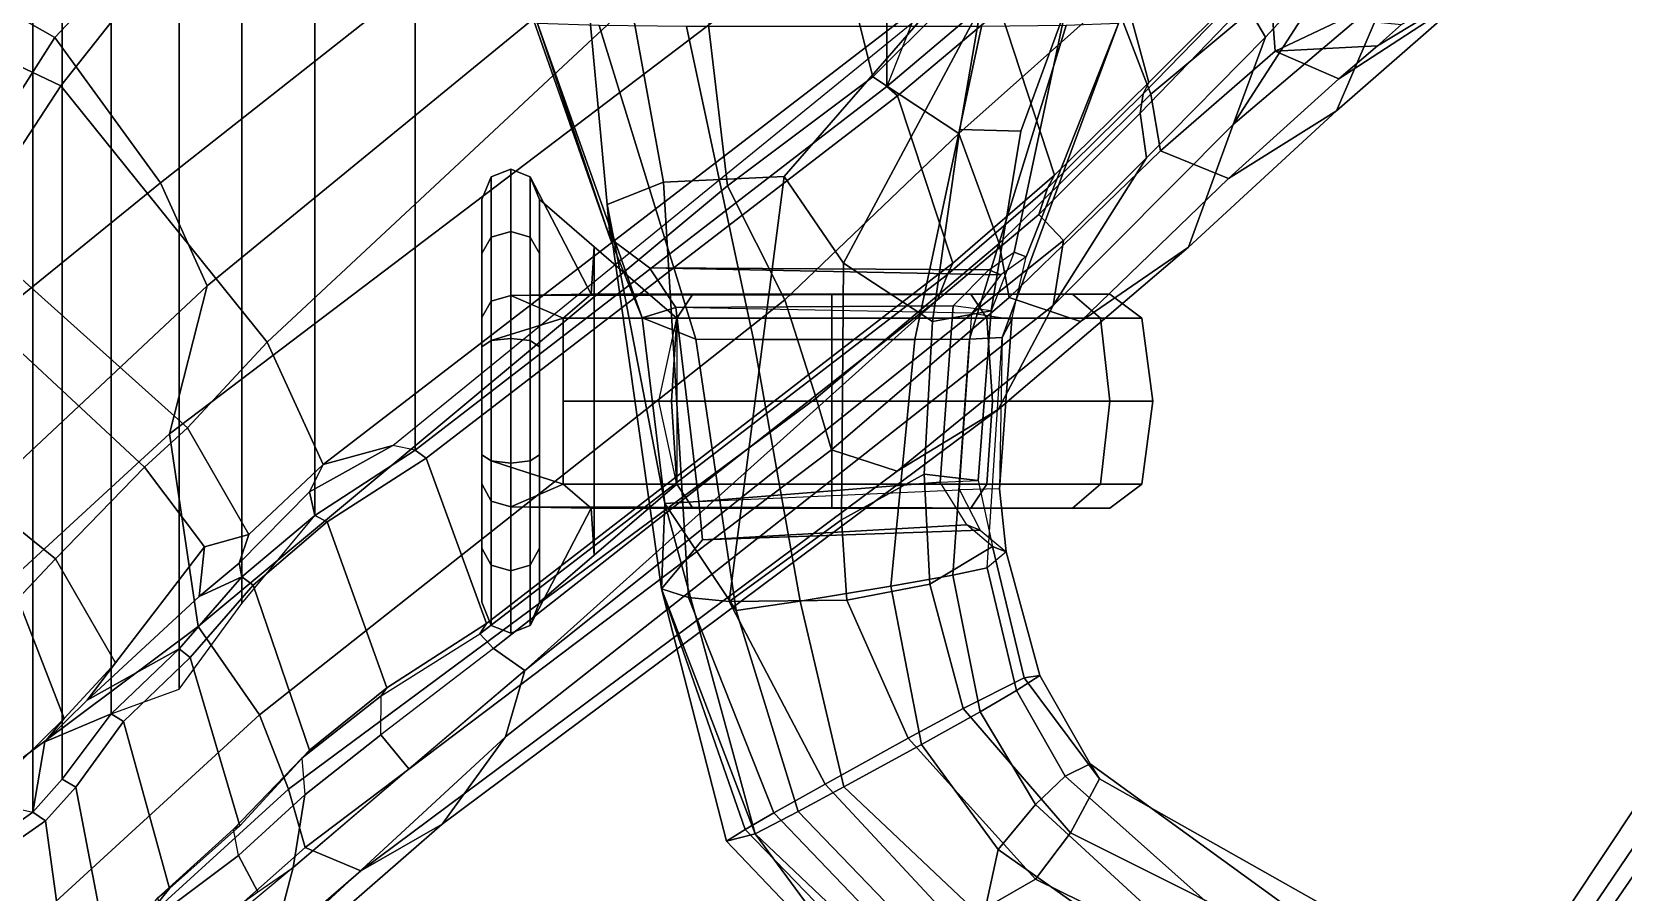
# Model space of a CAD drawing. Header units: inches. Extents: x -15.6 to 12, y -13.7 to 13.7.
# Drawn here: x -9.933 to -6.215, y -10.491 to -8.481 of the extents above; entities that cross this region are included whole.
import ezdxf

# ---------------------------------------------------------------- set-up
doc = ezdxf.new("R2010")
doc.units = ezdxf.units.IN
doc.header["$MEASUREMENT"] = 0
for name, color, linetype in [('SEAT-ARMPAD', 5, 'Continuous'), ('SEAT-CHASSIS', 5, 'Continuous'), ('SEAT-FABRICBACK', 5, 'Continuous'), ('SEAT-FRAME', 5, 'Continuous')]:
    doc.layers.add(name, color=color, linetype=linetype)

# ---------------------------------------------------------------- blocks, each defined once
blk = doc.blocks.new('A$C660C2586')
at = {"layer": 'SEAT-FRAME'}
for points in [[(-20.8596, -11.8198, 18.9596), (-20.8596, -11.8198, 18.6783), (-20.8815, -11.8723, 18.6928), (-20.8815, -11.8723, 18.945)], [(-20.8596, -12.1104, 19.9231), (-20.8596, -11.8198, 18.9596), (-20.8815, -11.8723, 18.945), (-20.8815, -12.1484, 19.8834)], [(-20.8596, -11.8198, 18.6783), (-20.8596, -11.9604, 18.4347), (-20.8815, -11.9984, 18.4745), (-20.8815, -11.8723, 18.6928)], [(-20.814, -11.8013, 18.9645), (-20.814, -11.8013, 18.6733), (-20.8596, -11.8198, 18.6783), (-20.8596, -11.8198, 18.9596)], [(-20.814, -11.8013, 18.6733), (-20.814, -11.9469, 18.4212), (-20.8596, -11.9604, 18.4347), (-20.8596, -11.8198, 18.6783)], [(-20.814, -12.0969, 19.9367), (-20.814, -11.8013, 18.9645), (-20.8596, -11.8198, 18.9596), (-20.8596, -12.1104, 19.9231)], [(-20.814, -11.8013, 18.9645), (-20.7684, -11.8198, 18.9596), (-20.7684, -11.8198, 18.6783), (-20.814, -11.8013, 18.6733)], [(-20.814, -11.8013, 18.6733), (-20.7684, -11.8198, 18.6783), (-20.7684, -11.9604, 18.4347), (-20.814, -11.9469, 18.4212)], [(-20.814, -12.0969, 19.9367), (-20.6263, -12.0938, 19.7573), (-20.7684, -11.8198, 18.9596), (-20.814, -11.8013, 18.9645)], [(-20.7684, -11.8198, 18.9596), (-20.7465, -11.8723, 18.945), (-20.7465, -11.8723, 18.6928), (-20.7684, -11.8198, 18.6783)], [(-20.7684, -11.8198, 18.6783), (-20.7465, -11.8723, 18.6928), (-20.7465, -11.9984, 18.4745), (-20.7684, -11.9604, 18.4347)], [(-20.6194, -11.983, 19.3511), (-20.7465, -11.8723, 18.945), (-20.7684, -11.8198, 18.9596), (-20.6263, -12.0938, 19.7573)], [(-20.8815, -12.1484, 19.8834), (-20.8815, -11.8723, 18.945), (-20.8815, -12.8134, 18.945), (-20.8815, -12.5373, 19.8834)], [(-20.8815, -11.8723, 18.6928), (-20.8815, -11.9984, 18.4745), (-20.8815, -12.6873, 18.4745), (-20.8815, -12.8134, 18.6928)], [(-20.8815, -11.8723, 18.6928), (-20.8815, -12.8134, 18.6928), (-20.8815, -12.8134, 18.945), (-20.8815, -11.8723, 18.945)], [(-20.7465, -12.8134, 18.945), (-20.7465, -11.8723, 18.945), (-20.6194, -11.983, 19.3511), (-20.6194, -12.7036, 19.3511)], [(-20.7465, -12.6873, 18.4745), (-20.7465, -11.9984, 18.4745), (-20.7465, -11.8723, 18.6928), (-20.7465, -12.8134, 18.6928)], [(-20.7465, -12.8134, 18.945), (-20.7465, -12.8134, 18.6928), (-20.7465, -11.8723, 18.6928), (-20.7465, -11.8723, 18.945)], [(-20.8596, -11.9604, 18.4347), (-20.8596, -12.2023, 18.2941), (-20.8815, -12.2168, 18.3484), (-20.8815, -11.9984, 18.4745)], [(-20.814, -11.9469, 18.4212), (-20.814, -12.1973, 18.2756), (-20.8596, -12.2023, 18.2941), (-20.8596, -11.9604, 18.4347)], [(-20.814, -11.9469, 18.4212), (-20.7684, -11.9604, 18.4347), (-20.7684, -12.2023, 18.2941), (-20.814, -12.1973, 18.2756)], [(-20.7684, -11.9604, 18.4347), (-20.7465, -11.9984, 18.4745), (-20.7465, -12.2168, 18.3484), (-20.7684, -12.2023, 18.2941)], [(-20.8815, -12.2168, 18.3484), (-20.8815, -12.469, 18.3484), (-20.8815, -12.6873, 18.4745), (-20.8815, -11.9984, 18.4745)], [(-20.7465, -12.6873, 18.4745), (-20.7465, -12.469, 18.3484), (-20.7465, -12.2168, 18.3484), (-20.7465, -11.9984, 18.4745)], [(-20.6194, -11.983, 19.3511), (-20.6263, -12.0938, 19.7573), (-20.3886, -12.0938, 19.5195), (-20.426, -12.1496, 19.4547)], [(-20.6194, -12.7036, 19.3511), (-20.6194, -11.983, 19.3511), (-20.426, -12.1496, 19.4547), (-20.426, -12.5379, 19.4547)], [(-20.8596, -12.2023, 20.0637), (-20.8596, -12.1104, 19.9231), (-20.8815, -12.1484, 19.8834), (-20.8815, -12.2168, 20.0095)], [(-20.6912, -12.1496, 20.4443), (-20.814, -12.0969, 19.9367), (-20.8596, -12.1104, 19.9231), (-20.8596, -12.2023, 20.0637)], [(-19.7391, -12.0938, 20.6445), (-19.5013, -12.0938, 20.4068), (-20.814, -12.0969, 19.9367), (-20.6263, -12.0938, 20.4068)], [(-20.814, -12.0969, 19.9367), (-19.5013, -12.0938, 20.4068), (-19.4143, -12.0938, 20.082), (-20.6263, -12.0938, 19.7573)], [(-20.6912, -12.1496, 20.4443), (-20.6263, -12.0938, 20.4068), (-20.814, -12.0969, 19.9367)], [(-20.6912, -12.1496, 20.4443), (-20.426, -12.1496, 20.7094), (-20.3886, -12.0938, 20.6445), (-20.6263, -12.0938, 20.4068)], [(-20.3886, -12.0938, 20.6445), (-20.0638, -12.0938, 20.7316), (-19.7391, -12.0938, 20.6445), (-20.6263, -12.0938, 20.4068)], [(-19.4143, -12.0938, 20.082), (-19.5013, -12.0938, 19.7573), (-20.3886, -12.0938, 19.5195), (-20.6263, -12.0938, 19.7573)], [(-20.0638, -12.1496, 19.3576), (-20.426, -12.1496, 19.4547), (-20.3886, -12.0938, 19.5195), (-20.0638, -12.0938, 19.4325)], [(-20.426, -12.1496, 20.7094), (-20.0638, -12.1496, 20.8065), (-20.0638, -12.0938, 20.7316), (-20.3886, -12.0938, 20.6445)], [(-20.3886, -12.0938, 19.5195), (-19.5013, -12.0938, 19.7573), (-19.7391, -12.0938, 19.5195), (-20.0638, -12.0938, 19.4325)], [(-19.7016, -12.1496, 19.4547), (-20.0638, -12.1496, 19.3576), (-20.0638, -12.0938, 19.4325), (-19.7391, -12.0938, 19.5195)], [(-20.0638, -12.1496, 20.8065), (-19.7016, -12.1496, 20.7094), (-19.7391, -12.0938, 20.6445), (-20.0638, -12.0938, 20.7316)], [(-19.7016, -12.1496, 20.7094), (-19.4364, -12.1496, 20.4443), (-19.5013, -12.0938, 20.4068), (-19.7391, -12.0938, 20.6445)], [(-19.4364, -12.1496, 19.7198), (-19.7016, -12.1496, 19.4547), (-19.7391, -12.0938, 19.5195), (-19.5013, -12.0938, 19.7573)], [(-19.4364, -12.1496, 20.4443), (-19.3394, -12.1496, 20.082), (-19.4143, -12.0938, 20.082), (-19.5013, -12.0938, 20.4068)], [(-19.3394, -12.1496, 20.082), (-19.4364, -12.1496, 19.7198), (-19.5013, -12.0938, 19.7573), (-19.4143, -12.0938, 20.082)], [(-20.8815, -12.1484, 19.8834), (-20.8815, -12.5373, 19.8834), (-20.8815, -12.469, 20.0095), (-20.8815, -12.2168, 20.0095)], [(-20.8596, -12.2023, 20.0637), (-20.8596, -12.4835, 20.0637), (-20.6912, -12.5379, 20.4443), (-20.6912, -12.1496, 20.4443)], [(-20.6912, -12.3438, 20.4443), (-20.4388, -12.3438, 20.7316), (-20.426, -12.1496, 20.7094), (-20.6912, -12.1496, 20.4443)], [(-20.0638, -12.3438, 19.332), (-20.4681, -12.3438, 19.4325), (-20.426, -12.1496, 19.4547), (-20.0638, -12.1496, 19.3576)], [(-20.4388, -12.3438, 20.7316), (-20.0638, -12.3438, 20.832), (-20.0638, -12.1496, 20.8065), (-20.426, -12.1496, 20.7094)], [(-19.6888, -12.3438, 19.4325), (-20.0638, -12.3438, 19.332), (-20.0638, -12.1496, 19.3576), (-19.7016, -12.1496, 19.4547)], [(-20.0638, -12.3438, 20.832), (-19.6888, -12.3438, 20.7316), (-19.7016, -12.1496, 20.7094), (-20.0638, -12.1496, 20.8065)], [(-19.4143, -12.3438, 19.707), (-19.6888, -12.3438, 19.4325), (-19.7016, -12.1496, 19.4547), (-19.4364, -12.1496, 19.7198)], [(-19.6888, -12.3438, 20.7316), (-19.4143, -12.3438, 20.457), (-19.4364, -12.1496, 20.4443), (-19.7016, -12.1496, 20.7094)], [(-19.4143, -12.3438, 20.457), (-19.3138, -12.3438, 20.082), (-19.3394, -12.1496, 20.082), (-19.4364, -12.1496, 20.4443)], [(-19.3138, -12.3438, 20.082), (-19.4143, -12.3438, 19.707), (-19.4364, -12.1496, 19.7198), (-19.3394, -12.1496, 20.082)], [(-20.8815, -12.469, 18.3484), (-20.8815, -12.2168, 18.3484), (-20.8596, -12.2023, 18.2941), (-20.8596, -12.4835, 18.2941)], [(-20.8815, -12.2168, 20.0095), (-20.8815, -12.469, 20.0095), (-20.8596, -12.4835, 20.0637), (-20.8596, -12.2023, 20.0637)], [(-20.8596, -12.4835, 18.2941), (-20.8596, -12.2023, 18.2941), (-20.814, -12.1973, 18.2756), (-20.814, -12.4885, 18.2756)], [(-20.814, -12.1973, 18.2756), (-20.7684, -12.2023, 18.2941), (-20.7684, -12.4835, 18.2941), (-20.814, -12.4885, 18.2756)], [(-20.7684, -12.2023, 18.2941), (-20.7465, -12.2168, 18.3484), (-20.7465, -12.469, 18.3484), (-20.7684, -12.4835, 18.2941)], [(-20.6912, -12.5379, 20.4443), (-20.426, -12.5379, 20.7094), (-20.4388, -12.3438, 20.7316), (-20.6912, -12.3438, 20.4443)], [(-20.0638, -12.5379, 19.3576), (-20.426, -12.5379, 19.4547), (-20.4681, -12.3438, 19.4325), (-20.0638, -12.3438, 19.332)], [(-20.426, -12.5379, 20.7094), (-20.0638, -12.5379, 20.8065), (-20.0638, -12.3438, 20.832), (-20.4388, -12.3438, 20.7316)], [(-19.7016, -12.5379, 19.4547), (-20.0638, -12.5379, 19.3576), (-20.0638, -12.3438, 19.332), (-19.6888, -12.3438, 19.4325)], [(-20.0638, -12.5379, 20.8065), (-19.7016, -12.5379, 20.7094), (-19.6888, -12.3438, 20.7316), (-20.0638, -12.3438, 20.832)], [(-19.4364, -12.5379, 19.7198), (-19.7016, -12.5379, 19.4547), (-19.6888, -12.3438, 19.4325), (-19.4143, -12.3438, 19.707)], [(-19.7016, -12.5379, 20.7094), (-19.4364, -12.5379, 20.4443), (-19.4143, -12.3438, 20.457), (-19.6888, -12.3438, 20.7316)], [(-19.4364, -12.5379, 20.4443), (-19.3394, -12.5379, 20.082), (-19.3138, -12.3438, 20.082), (-19.4143, -12.3438, 20.457)], [(-19.3394, -12.5379, 20.082), (-19.4364, -12.5379, 19.7198), (-19.4143, -12.3438, 19.707), (-19.3138, -12.3438, 20.082)], [(-20.8815, -12.6873, 18.4745), (-20.8815, -12.469, 18.3484), (-20.8596, -12.4835, 18.2941), (-20.8596, -12.7271, 18.4347)], [(-20.8815, -12.469, 20.0095), (-20.8815, -12.5373, 19.8834), (-20.8596, -12.5771, 19.9231), (-20.8596, -12.4835, 20.0637)], [(-20.8596, -12.7271, 18.4347), (-20.8596, -12.4835, 18.2941), (-20.814, -12.4885, 18.2756), (-20.814, -12.7406, 18.4212)], [(-20.8596, -12.4835, 20.0637), (-20.8596, -12.5771, 19.9231), (-20.814, -12.5906, 19.9367), (-20.6912, -12.5379, 20.4443)], [(-20.814, -12.4885, 18.2756), (-20.7684, -12.4835, 18.2941), (-20.7684, -12.7271, 18.4347), (-20.814, -12.7406, 18.4212)], [(-20.7684, -12.4835, 18.2941), (-20.7465, -12.469, 18.3484), (-20.7465, -12.6873, 18.4745), (-20.7684, -12.7271, 18.4347)], [(-20.8815, -12.5373, 19.8834), (-20.8815, -12.8134, 18.945), (-20.8596, -12.8677, 18.9596), (-20.8596, -12.5771, 19.9231)], [(-20.814, -12.5906, 19.9367), (-20.814, -12.5906, 19.9367), (-20.6263, -12.5938, 20.4068), (-20.6912, -12.5379, 20.4443)], [(-20.6263, -12.5938, 20.4068), (-20.3886, -12.5938, 20.6445), (-20.426, -12.5379, 20.7094), (-20.6912, -12.5379, 20.4443)], [(-20.426, -12.5379, 19.4547), (-20.3886, -12.5938, 19.5195), (-20.6263, -12.5938, 19.7573), (-20.6194, -12.7036, 19.3511)], [(-20.0638, -12.5938, 19.4325), (-20.3886, -12.5938, 19.5195), (-20.426, -12.5379, 19.4547), (-20.0638, -12.5379, 19.3576)], [(-20.3886, -12.5938, 20.6445), (-20.0638, -12.5938, 20.7316), (-20.0638, -12.5379, 20.8065), (-20.426, -12.5379, 20.7094)], [(-19.7391, -12.5938, 19.5195), (-20.0638, -12.5938, 19.4325), (-20.0638, -12.5379, 19.3576), (-19.7016, -12.5379, 19.4547)], [(-20.0638, -12.5938, 20.7316), (-19.7391, -12.5938, 20.6445), (-19.7016, -12.5379, 20.7094), (-20.0638, -12.5379, 20.8065)], [(-19.7391, -12.5938, 20.6445), (-19.5013, -12.5938, 20.4068), (-19.4364, -12.5379, 20.4443), (-19.7016, -12.5379, 20.7094)], [(-19.5013, -12.5938, 19.7573), (-19.7391, -12.5938, 19.5195), (-19.7016, -12.5379, 19.4547), (-19.4364, -12.5379, 19.7198)], [(-19.5013, -12.5938, 20.4068), (-19.4143, -12.5938, 20.082), (-19.3394, -12.5379, 20.082), (-19.4364, -12.5379, 20.4443)], [(-19.4143, -12.5938, 20.082), (-19.5013, -12.5938, 19.7573), (-19.4364, -12.5379, 19.7198), (-19.3394, -12.5379, 20.082)], [(-20.8596, -12.5771, 19.9231), (-20.8596, -12.8677, 18.9596), (-20.814, -12.8862, 18.9645), (-20.814, -12.5906, 19.9367)], [(-20.6263, -12.5938, 20.4068), (-20.814, -12.5906, 19.9367), (-19.5013, -12.5938, 20.4068), (-19.7391, -12.5938, 20.6445)], [(-20.6263, -12.5938, 19.7573), (-19.4143, -12.5938, 20.082), (-19.5013, -12.5938, 20.4068), (-20.814, -12.5906, 19.9367)], [(-20.814, -12.8862, 18.9645), (-20.7684, -12.8677, 18.9596), (-20.6263, -12.5938, 19.7573), (-20.814, -12.5906, 19.9367)], [(-20.6263, -12.5938, 19.7573), (-20.7684, -12.8677, 18.9596), (-20.7465, -12.8134, 18.945), (-20.6194, -12.7036, 19.3511)], [(-20.6263, -12.5938, 20.4068), (-19.7391, -12.5938, 20.6445), (-20.0638, -12.5938, 20.7316), (-20.3886, -12.5938, 20.6445)], [(-20.6263, -12.5938, 19.7573), (-20.3886, -12.5938, 19.5195), (-19.5013, -12.5938, 19.7573), (-19.4143, -12.5938, 20.082)], [(-20.0638, -12.5938, 19.4325), (-19.7391, -12.5938, 19.5195), (-19.5013, -12.5938, 19.7573), (-20.3886, -12.5938, 19.5195)], [(-20.8815, -12.8134, 18.6928), (-20.8815, -12.6873, 18.4745), (-20.8596, -12.7271, 18.4347), (-20.8596, -12.8677, 18.6783)], [(-20.7684, -12.7271, 18.4347), (-20.7465, -12.6873, 18.4745), (-20.7465, -12.8134, 18.6928), (-20.7684, -12.8677, 18.6783)], [(-20.8596, -12.8677, 18.6783), (-20.8596, -12.7271, 18.4347), (-20.814, -12.7406, 18.4212), (-20.814, -12.8862, 18.6733)], [(-20.814, -12.7406, 18.4212), (-20.7684, -12.7271, 18.4347), (-20.7684, -12.8677, 18.6783), (-20.814, -12.8862, 18.6733)], [(-20.8815, -12.8134, 18.945), (-20.8815, -12.8134, 18.6928), (-20.8596, -12.8677, 18.6783), (-20.8596, -12.8677, 18.9596)], [(-20.7684, -12.8677, 18.6783), (-20.7465, -12.8134, 18.6928), (-20.7465, -12.8134, 18.945), (-20.7684, -12.8677, 18.9596)], [(-20.8596, -12.8677, 18.9596), (-20.8596, -12.8677, 18.6783), (-20.814, -12.8862, 18.6733), (-20.814, -12.8862, 18.9645)], [(-20.814, -12.8862, 18.6733), (-20.7684, -12.8677, 18.6783), (-20.7684, -12.8677, 18.9596), (-20.814, -12.8862, 18.9645)]]:
    blk.add_3dface(points, dxfattribs=at)

msp = doc.modelspace()

# ---------------------------------------------------------------- linework, layer by layer
at = {"layer": 'SEAT-ARMPAD'}
for points in [[(-6.4739, -10.8619, 23.7191), (-6.564, -10.8603, 24.0903), (-6.1074, -10.1733, 24.1669), (-5.9751, -10.1394, 23.8053)], [(-6.4739, -10.8619, 23.7191), (-5.9751, -10.1394, 23.8053), (-5.8034, -10.2442, 23.5905), (-6.2925, -10.8854, 23.5697)], [(-6.564, -10.8603, 24.0903), (-6.4956, -10.8353, 24.4416), (-6.0778, -10.2191, 24.5126), (-6.1074, -10.1733, 24.1669)], [(-6.2954, -10.6955, 24.7248), (-5.9805, -10.3177, 24.7902), (-6.0778, -10.2191, 24.5126), (-6.4956, -10.8353, 24.4416)], [(-6.08, -10.9474, 23.5363), (-6.2925, -10.8854, 23.5697), (-5.8034, -10.2442, 23.5905), (-5.6576, -10.3369, 23.5571)], [(-6.2954, -10.6955, 24.7248), (-6.0413, -10.8448, 24.972), (-5.8084, -10.5633, 25.0187), (-5.9805, -10.3177, 24.7902)]]:
    msp.add_3dface(points, dxfattribs=at)
at = {"layer": 'SEAT-CHASSIS'}
for points in [[(-8.5819, -8.9636, 19.3286), (-8.771, -8.424, 18.9461), (-8.6318, -8.4219, 18.8166), (-8.5888, -8.8839, 18.9264)], [(-8.5819, -8.9636, 19.3286), (-8.5819, -8.9636, 20.8126), (-8.7513, -8.4608, 21.055), (-8.771, -8.424, 18.9461)], [(-8.4569, -8.832, 18.8044), (-8.5888, -8.8839, 18.9264), (-8.6318, -8.4219, 18.8166), (-8.532, -8.4211, 18.7814)], [(-8.175, -8.8189, 18.7607), (-8.4569, -8.832, 18.8044), (-8.532, -8.4211, 18.7814), (-7.8306, -8.4224, 18.7474)], [(-7.7157, -8.4221, 18.7747), (-8.0364, -9.0211, 18.7765), (-8.175, -8.8189, 18.7607), (-7.8306, -8.4224, 18.7474)], [(-7.7646, -8.7089, 18.8081), (-7.8289, -9.1572, 18.9027), (-8.0364, -9.0211, 18.7765), (-7.7157, -8.4221, 18.7747)], [(-7.5175, -8.4258, 18.9803), (-7.6223, -8.7128, 19.0239), (-7.7646, -8.7089, 18.8081), (-7.7157, -8.4221, 18.7747)], [(-7.6381, -8.9954, 19.4673), (-7.6913, -9.1328, 19.2342), (-7.6223, -8.7128, 19.0239), (-7.5175, -8.4258, 18.9803)], [(-7.3945, -8.4611, 20.9967), (-7.61, -9.0066, 20.7896), (-7.6381, -8.9954, 19.4673), (-7.5175, -8.4258, 18.9803)], [(-8.7513, -8.4608, 21.055), (-8.5074, -9.1491, 20.9956), (-8.3816, -9.1986, 21.2977), (-8.6074, -8.4655, 21.3148)], [(-8.7513, -8.4608, 21.055), (-8.5819, -8.9636, 20.8126), (-8.5074, -9.1491, 20.9956), (-8.7513, -8.4608, 21.055)], [(-8.2466, -9.1999, 21.366), (-8.4031, -8.4679, 21.383), (-8.6074, -8.4655, 21.3148), (-8.3816, -9.1986, 21.2977)], [(-7.8701, -9.1999, 21.3483), (-7.7145, -8.4679, 21.3525), (-8.4031, -8.4679, 21.383), (-8.2466, -9.1999, 21.366)], [(-7.7426, -9.1985, 21.2649), (-7.5166, -8.4657, 21.2676), (-7.7145, -8.4679, 21.3525), (-7.8701, -9.1999, 21.3483)], [(-7.7426, -9.1985, 21.2649), (-7.6661, -9.1946, 21.035), (-7.3945, -8.4611, 20.9967), (-7.5166, -8.4657, 21.2676)], [(-7.6437, -9.1518, 21.0005), (-7.61, -9.0066, 20.7896), (-7.3945, -8.4611, 20.9967), (-7.6661, -9.1946, 21.035)], [(-7.8289, -9.1572, 18.9027), (-7.7646, -8.7089, 18.8081), (-7.6223, -8.7128, 19.0239), (-7.6913, -9.1328, 19.2342)], [(-8.4569, -8.832, 18.8044), (-8.3986, -9.8029, 18.9793), (-8.4617, -9.7821, 19.1022), (-8.5888, -8.8839, 18.9264)], [(-8.4569, -8.832, 18.8044), (-8.175, -8.8189, 18.7607), (-8.3035, -9.8119, 18.8958), (-8.3986, -9.8029, 18.9793)], [(-8.175, -8.8189, 18.7607), (-8.0364, -9.0211, 18.7765), (-8.0415, -9.6211, 18.8431), (-8.3035, -9.8119, 18.8958)], [(-8.5074, -9.1491, 19.1456), (-8.5819, -8.9636, 19.3286), (-8.5888, -8.8839, 18.9264), (-8.4537, -9.5827, 19.1599)], [(-8.4617, -9.7821, 19.1022), (-8.4615, -9.7825, 19.3723), (-8.4537, -9.5827, 19.1599), (-8.5888, -8.8839, 18.9264)], [(-8.4901, -9.0322, 20.8021), (-8.4282, -9.1249, 20.8816), (-8.5074, -9.1491, 20.9956), (-8.5819, -8.9636, 20.8126)], [(-8.4901, -9.0322, 20.8021), (-8.5819, -8.9636, 20.8126), (-8.5819, -8.9636, 19.3286), (-8.4901, -9.0322, 19.339)], [(-8.5074, -9.1491, 19.1456), (-8.4282, -9.1249, 19.2595), (-8.4901, -9.0322, 19.339), (-8.5819, -8.9636, 19.3286)], [(-7.6913, -9.1328, 19.2342), (-7.7808, -9.1207, 19.2901), (-7.6968, -9.0372, 19.4698), (-7.6381, -8.9954, 19.4673)], [(-7.6968, -9.0372, 19.4698), (-7.6381, -8.9954, 19.4673), (-7.61, -9.0065, 20.7882), (-7.6688, -9.0483, 20.7893)], [(-8.4901, -9.0322, 20.8021), (-7.6688, -9.0483, 20.7893), (-7.7368, -9.1379, 20.9522), (-8.4282, -9.1249, 20.8816)], [(-8.4282, -9.1249, 19.2595), (-7.7808, -9.1207, 19.2901), (-7.6968, -9.0372, 19.4698), (-8.4901, -9.0322, 19.339)], [(-8.4901, -9.0322, 20.8021), (-8.4901, -9.0322, 19.339), (-7.6968, -9.0372, 19.4698), (-7.6688, -9.0483, 20.7893)], [(-7.8482, -9.5141, 18.9725), (-8.0415, -9.6211, 18.8431), (-8.0364, -9.0211, 18.7765), (-7.8289, -9.1572, 18.9027)], [(-7.61, -9.0065, 20.7882), (-7.6688, -9.0483, 20.7893), (-7.7368, -9.1379, 20.9522), (-7.6437, -9.1518, 21.0005)], [(-8.4282, -9.1249, 20.8816), (-8.3749, -9.5784, 20.8632), (-8.4537, -9.5827, 20.9813), (-8.5074, -9.1491, 20.9956)], [(-8.4537, -9.5827, 19.1599), (-8.3749, -9.5784, 19.2779), (-8.4282, -9.1249, 19.2595), (-8.5074, -9.1491, 19.1456)], [(-8.4282, -9.1249, 19.2595), (-8.3749, -9.5784, 19.2779), (-7.8106, -9.533, 19.2659), (-7.7808, -9.1207, 19.2901)], [(-7.7368, -9.1379, 20.9522), (-8.4282, -9.1249, 20.8816), (-8.3749, -9.5784, 20.8632), (-7.7658, -9.5509, 20.9647)], [(-7.8289, -9.1572, 18.9027), (-7.6913, -9.1328, 19.2342), (-7.7223, -9.5292, 19.2075), (-7.8482, -9.5141, 18.9725)], [(-7.8106, -9.533, 19.2659), (-7.7223, -9.5292, 19.2075), (-7.6913, -9.1328, 19.2342), (-7.7808, -9.1207, 19.2901)], [(-7.7368, -9.1379, 20.9522), (-7.6437, -9.1518, 21.0005), (-7.6724, -9.5487, 21.0153), (-7.7658, -9.5509, 20.9647)], [(-8.2872, -9.833, 21.2719), (-8.3816, -9.1986, 21.2977), (-8.5074, -9.1491, 20.9956), (-8.4537, -9.5827, 20.9813)], [(-7.6724, -9.5487, 21.0153), (-7.6437, -9.1518, 21.0005), (-7.6661, -9.1946, 21.035)], [(-8.2466, -9.1999, 21.366), (-8.3816, -9.1986, 21.2977), (-8.2872, -9.833, 21.2719), (-8.1382, -9.8108, 21.3571)], [(-7.8701, -9.1999, 21.3483), (-8.2466, -9.1999, 21.366), (-8.1382, -9.8108, 21.3571), (-7.9258, -9.7761, 21.3486)], [(-7.7426, -9.1985, 21.2649), (-7.8701, -9.1999, 21.3483), (-7.9258, -9.7761, 21.3486), (-7.7815, -9.7504, 21.253)], [(-7.7815, -9.7504, 21.253), (-7.7009, -9.7331, 21.0721), (-7.6661, -9.1946, 21.035), (-7.7426, -9.1985, 21.2649)], [(-7.6661, -9.1946, 21.035), (-7.6724, -9.5487, 21.0153), (-7.6569, -9.6957, 20.8042), (-7.7009, -9.7331, 21.0721)], [(-7.8482, -9.5141, 18.9725), (-7.8353, -9.7717, 19.0031), (-8.029, -9.8091, 18.8652), (-8.0415, -9.6211, 18.8431)], [(-7.8353, -9.7717, 19.0031), (-7.8482, -9.5141, 18.9725), (-7.7223, -9.5292, 19.2075), (-7.6883, -9.6835, 19.4195)], [(-7.7489, -9.6331, 19.425), (-7.8106, -9.533, 19.2659), (-8.3749, -9.5784, 19.2779), (-8.3659, -9.6676, 19.3829)], [(-8.3749, -9.5784, 20.8632), (-7.7658, -9.5509, 20.9647), (-7.7177, -9.6454, 20.8059), (-8.3659, -9.6676, 20.7582)], [(-7.6883, -9.6835, 19.4195), (-7.7489, -9.6331, 19.425), (-7.8106, -9.533, 19.2659), (-7.7223, -9.5292, 19.2075)], [(-7.6724, -9.5487, 21.0153), (-7.7658, -9.5509, 20.9647), (-7.7177, -9.6454, 20.8059), (-7.6569, -9.6957, 20.8042)], [(-8.3659, -9.6676, 20.7582), (-8.4615, -9.7825, 20.7689), (-8.4537, -9.5827, 20.9813), (-8.3749, -9.5784, 20.8632)], [(-8.4537, -9.5827, 19.1599), (-8.4615, -9.7825, 19.3723), (-8.3659, -9.6676, 19.3829), (-8.3749, -9.5784, 19.2779)], [(-8.4537, -9.5827, 20.9813), (-8.4615, -9.7825, 20.7689), (-8.2429, -10.3547, 20.9568)], [(-8.1422, -10.3028, 21.2334), (-8.2872, -9.833, 21.2719), (-8.4537, -9.5827, 20.9813), (-8.2429, -10.3547, 20.9568)], [(-8.0415, -9.6211, 18.8431), (-8.029, -9.8091, 18.8652), (-8.029, -9.8091, 18.8652), (-8.3035, -9.8119, 18.8958)], [(-8.3659, -9.6676, 19.3829), (-8.3659, -9.6676, 20.7582), (-7.7177, -9.6454, 20.8059), (-7.7489, -9.6331, 19.425)], [(-7.7177, -9.6454, 20.8059), (-7.6569, -9.6957, 20.8042), (-7.6883, -9.6835, 19.4195), (-7.7489, -9.6331, 19.425)], [(-8.3659, -9.6676, 20.7582), (-8.3659, -9.6676, 19.3829), (-8.4615, -9.7825, 19.3723), (-8.4615, -9.7825, 20.7689)], [(-7.6143, -9.9906, 19.5407), (-7.7567, -10.0623, 19.022), (-7.8353, -9.7717, 19.0031), (-7.6883, -9.6835, 19.4195)], [(-7.6569, -9.6957, 20.8042), (-7.7009, -9.7331, 21.0721), (-7.6322, -10.0203, 21.0822), (-7.5779, -9.9851, 20.6692)], [(-7.6143, -9.9906, 19.5407), (-7.6883, -9.6835, 19.4195), (-7.6569, -9.6957, 20.8042), (-7.5779, -9.9851, 20.6692)], [(-7.7815, -9.7504, 21.253), (-7.7175, -10.0695, 21.2631), (-7.6322, -10.0203, 21.0822), (-7.7009, -9.7331, 21.0721)], [(-7.8546, -10.1461, 21.3488), (-7.9258, -9.7761, 21.3486), (-8.1382, -9.8108, 21.3571), (-8.0355, -10.2454, 21.3323)], [(-7.7567, -10.0623, 19.022), (-7.8853, -10.1317, 18.9184), (-8.029, -9.8091, 18.8652), (-7.8353, -9.7717, 19.0031)], [(-7.7175, -10.0695, 21.2631), (-7.7815, -9.7504, 21.253), (-7.9258, -9.7761, 21.3486), (-7.8546, -10.1461, 21.3488)], [(-8.3103, -10.3721, 19.4284), (-8.4615, -9.7825, 19.3723), (-8.4617, -9.7821, 19.1022), (-8.2665, -10.3447, 19.1686)], [(-8.1996, -10.3059, 19.0161), (-8.2665, -10.3447, 19.1686), (-8.4617, -9.7821, 19.1022), (-8.3986, -9.8029, 18.9793)], [(-8.2429, -10.3547, 20.9568), (-8.4615, -9.7825, 20.7689), (-8.4615, -9.7825, 19.3723), (-8.3103, -10.3721, 19.4284)], [(-8.1996, -10.3059, 19.0161), (-8.3986, -9.8029, 18.9793), (-8.3035, -9.8119, 18.8958), (-8.0796, -10.2387, 18.9201)], [(-7.8853, -10.1317, 18.9184), (-8.0796, -10.2387, 18.9201), (-8.3035, -9.8119, 18.8958), (-8.029, -9.8091, 18.8652)], [(-8.0355, -10.2454, 21.3323), (-8.1382, -9.8108, 21.3571), (-8.2872, -9.833, 21.2719), (-8.1422, -10.3028, 21.2334)], [(-7.7567, -10.0623, 19.022), (-7.6143, -9.9906, 19.5407), (-7.4385, -10.2264, 19.5523), (-7.5065, -10.3524, 19.1065)], [(-7.4603, -10.1915, 20.6846), (-7.5779, -9.9851, 20.6692), (-7.6322, -10.0203, 21.0822), (-7.519, -10.2201, 21.0653)], [(-7.6143, -9.9906, 19.5407), (-7.5779, -9.9851, 20.6692), (-7.4603, -10.1915, 20.6846), (-7.4385, -10.2264, 19.5523)], [(-7.6322, -10.0203, 21.0822), (-7.7175, -10.0695, 21.2631), (-7.5883, -10.2866, 21.2647), (-7.519, -10.2201, 21.0653)], [(-7.8853, -10.1317, 18.9184), (-7.7567, -10.0623, 19.022), (-7.5065, -10.3524, 19.1065), (-7.5883, -10.4611, 19.0101)], [(-7.8546, -10.1461, 21.3488), (-7.6752, -10.3913, 21.3512), (-7.5883, -10.2866, 21.2647), (-7.7175, -10.0695, 21.2631)], [(-7.7737, -10.568, 18.9936), (-8.0796, -10.2387, 18.9201), (-7.8853, -10.1317, 18.9184), (-7.5883, -10.4611, 19.0101)], [(-7.8546, -10.1461, 21.3488), (-8.0355, -10.2454, 21.3323), (-7.7107, -10.5532, 21.3518), (-7.6752, -10.3913, 21.3512)], [(-7.2578, -10.5906, 21.3526), (-7.1703, -10.5312, 21.1766), (-7.519, -10.2201, 21.0653), (-7.5883, -10.2866, 21.2647)], [(-7.4603, -10.1915, 20.6846), (-7.519, -10.2201, 21.0653), (-7.1703, -10.5312, 21.1766), (-7.0121, -10.5169, 20.789)], [(-6.8411, -10.5635, 19.808), (-7.4385, -10.2264, 19.5523), (-7.4603, -10.1915, 20.6846), (-7.0121, -10.5169, 20.789)], [(-7.8614, -10.6589, 19.0852), (-8.1996, -10.3059, 19.0161), (-8.0796, -10.2387, 18.9201), (-7.7737, -10.568, 18.9936)], [(-8.0355, -10.2454, 21.3323), (-8.1422, -10.3028, 21.2334), (-7.7773, -10.6819, 21.2298), (-7.7107, -10.5532, 21.3518)], [(-6.9153, -10.6488, 19.3789), (-7.5065, -10.3524, 19.1065), (-7.4385, -10.2264, 19.5523), (-6.8411, -10.5635, 19.808)], [(-7.5883, -10.2866, 21.2647), (-7.6752, -10.3913, 21.3512), (-7.2994, -10.6569, 21.4081), (-7.2578, -10.5906, 21.3526)], [(-7.915, -10.7078, 19.229), (-8.2665, -10.3447, 19.1686), (-8.1996, -10.3059, 19.0161), (-7.8614, -10.6589, 19.0852)], [(-8.1422, -10.3028, 21.2334), (-8.2429, -10.3547, 20.9568), (-7.8018, -10.774, 20.9641), (-7.7773, -10.6819, 21.2298)], [(-8.3103, -10.3721, 19.4284), (-8.2665, -10.3447, 19.1686), (-7.915, -10.7078, 19.229), (-7.9601, -10.7394, 19.4973)], [(-7.9601, -10.7394, 19.4973), (-8.2429, -10.3547, 20.9568), (-8.3103, -10.3721, 19.4284)], [(-7.7261, -10.8729, 19.5411), (-7.8018, -10.774, 20.9641), (-8.2429, -10.3547, 20.9568), (-7.9601, -10.7394, 19.4973)], [(-6.9895, -10.756, 19.2812), (-7.5883, -10.4611, 19.0101), (-7.5065, -10.3524, 19.1065), (-6.9153, -10.6488, 19.3789)], [(-7.2994, -10.6569, 21.4081), (-7.6752, -10.3913, 21.3512), (-7.7107, -10.5532, 21.3518), (-7.3643, -10.7669, 21.3986)], [(-7.7737, -10.568, 18.9936), (-7.5883, -10.4611, 19.0101), (-6.9895, -10.756, 19.2812), (-7.0281, -10.9026, 19.2715)]]:
    msp.add_3dface(points, dxfattribs=at)
at = {"layer": 'SEAT-FABRICBACK'}
for points in [[(-9.9306, -10.3041, 35.5561), (-9.9306, 10.3041, 35.5561), (-9.999, 10.3537, 35.8952), (-9.999, -10.3537, 35.8952)], [(-9.9306, -10.3041, 35.5561), (-9.8623, -10.2268, 35.1947), (-9.8623, 10.2268, 35.1947), (-9.9306, 10.3041, 35.5561)], [(-9.7474, -10.0745, 34.5947), (-9.7474, 10.0745, 34.5947), (-9.8623, 10.2268, 35.1947), (-9.8623, -10.2268, 35.1947)], [(-9.7474, -10.0745, 34.5947), (-9.589, -10.0167, 33.9786), (-9.589, 9.9229, 33.9786), (-9.7474, 10.0745, 34.5947)], [(-9.4425, -9.8169, 33.3724), (-9.4425, 9.7544, 33.3724), (-9.589, 9.9229, 33.9786), (-9.589, -10.0167, 33.9786)], [(-9.4425, -9.8169, 33.3724), (-9.2718, -9.6106, 32.7885), (-9.2718, 9.6106, 32.7885), (-9.4425, 9.7544, 33.3724)], [(-9.037, -9.4579, 32.2068), (-9.037, 9.4579, 32.2068), (-9.2718, 9.6106, 32.7885), (-9.2718, -9.6106, 32.7885)], [(-9.037, -9.4579, 32.2068), (-7.9355, -8.6082, 29.1182), (-7.9355, 8.6082, 29.1182), (-9.037, 9.4579, 32.2068)], [(-7.9355, -8.6082, 29.1182), (-7.7, -8.4099, 28.5591), (-7.7, 8.4099, 28.5591), (-7.9355, 8.6082, 29.1182)]]:
    msp.add_3dface(points, dxfattribs=at)
at = {"layer": 'SEAT-FRAME'}
for points in [[(-9.8649, -8.6069, 32.431), (-8.6729, -7.0975, 28.5796), (-9.5879, -6.6457, 28.3812), (-10.5281, -8.2904, 32.4046)], [(-9.8649, -8.6069, 32.431), (-9.3833, -9.2061, 32.5326), (-8.0011, -7.916, 28.6973), (-8.6729, -7.0975, 28.5796)], [(-10.4956, -8.1433, 31.5142), (-9.7378, -7.2119, 28.7733), (-9.0283, -7.593, 28.9361), (-9.8788, -8.4941, 31.6456)], [(-9.0283, -7.593, 28.9361), (-8.2554, -7.7482, 28.3351), (-9.6323, -8.8338, 31.847), (-9.8788, -8.4941, 31.6456)], [(-9.6323, -8.8338, 31.847), (-8.2554, -7.7482, 28.3351), (-8.219, -8.0053, 28.2576), (-9.5236, -9.074, 31.6974)], [(-7.6, -7.8546, 26.094), (-7.4892, -8.1085, 26.1127), (-7.9682, -8.586, 27.4643), (-8.0582, -8.2244, 27.462)], [(-9.2519, -9.4918, 32.5604), (-7.8271, -8.395, 28.7045), (-8.0011, -7.916, 28.6973), (-9.3833, -9.2061, 32.5326)], [(-7.3234, -8.599, 27.9281), (-7.0826, -8.358, 27.3293), (-7.1954, -7.9725, 27.4387), (-7.4313, -8.1992, 28.0049)], [(-9.6113, -9.4198, 31.6722), (-9.5236, -9.074, 31.6974), (-8.219, -8.0053, 28.2576), (-8.3524, -8.4652, 28.2295)], [(-7.126, -8.6971, 27.3475), (-6.768, -8.3928, 26.2137), (-6.7015, -8.1006, 26.2388), (-6.8651, -8.2918, 26.7223)], [(-7.767, -8.7181, 27.2617), (-7.9682, -8.586, 27.4643), (-7.4892, -8.1085, 26.1127), (-7.4063, -8.3962, 26.2837)], [(-6.8846, -8.6653, 26.1814), (-6.5657, -8.3859, 25.0192), (-6.4353, -8.1289, 25.0468), (-6.768, -8.3928, 26.2137)], [(-10.4956, -8.1433, 31.5142), (-9.8788, -8.4941, 31.6456), (-10.1166, -8.8663, 32.4373), (-10.6279, -8.5985, 32.3279)], [(-7.4063, -8.3962, 26.2837), (-7.0297, -8.1446, 24.9213), (-7.0385, -8.3916, 24.9195), (-7.3188, -8.6259, 26.1179)], [(-7.3234, -8.599, 27.9281), (-7.4313, -8.1992, 28.0049), (-7.6705, -8.4284, 28.5627), (-7.5438, -8.8155, 28.4653)], [(-7.0511, -8.4932, 27.231), (-6.8651, -8.2918, 26.7223), (-6.8968, -8.1956, 26.6463), (-7.0968, -8.415, 27.1973)], [(-8.0582, -8.2244, 27.462), (-7.9682, -8.586, 27.4643), (-8.3075, -8.8407, 28.239), (-8.3524, -8.4652, 28.2295)], [(-10.5281, -8.2904, 32.4046), (-10.5751, -8.7012, 33.0276), (-10.0852, -8.9433, 33.1419), (-9.8649, -8.6069, 32.431)], [(-6.4747, -8.3226, 24.4473), (-6.7895, -8.513, 24.3499), (-6.7329, -8.4632, 23.7504), (-6.4299, -8.2879, 23.867)], [(-7.0511, -8.4932, 27.231), (-7.126, -8.6971, 27.3475), (-6.8651, -8.2918, 26.7223)], [(-7.0279, -8.5259, 24.9217), (-7.0385, -8.3916, 24.9195), (-6.9574, -8.3231, 24.4302), (-6.8682, -8.4501, 23.9074)], [(-6.4747, -8.3226, 24.4473), (-6.5657, -8.3859, 25.0192), (-6.8798, -8.5902, 24.953), (-6.7895, -8.513, 24.3499)], [(-7.3234, -8.599, 27.9281), (-7.3367, -8.6252, 27.8019), (-7.0988, -8.381, 27.1967), (-7.0826, -8.358, 27.3293)], [(-7.8767, -8.4602, 28.6868), (-7.8271, -8.395, 28.7045), (-9.2519, -9.4918, 32.5604), (-9.0892, -9.4473, 32.1411)], [(-7.9355, -8.6082, 29.1182), (-7.7, -8.4099, 28.5591), (-7.7732, -8.3649, 28.4575), (-7.8767, -8.4602, 28.6868)], [(-7.4063, -8.3962, 26.2837), (-7.3188, -8.6259, 26.1179), (-7.6729, -8.9753, 27.2004), (-7.767, -8.7181, 27.2617)], [(-7.0968, -8.415, 27.1973), (-7.0988, -8.381, 27.1967), (-7.3367, -8.6252, 27.8019), (-7.3435, -8.6707, 27.8289)], [(-7.0385, -8.3916, 24.9195), (-7.0279, -8.5259, 24.9217), (-7.2961, -8.7586, 26.075), (-7.3188, -8.6259, 26.1179)], [(-6.768, -8.3928, 26.2137), (-7.126, -8.6971, 27.3475), (-7.2308, -8.9841, 27.309), (-6.8846, -8.6653, 26.1814)], [(-6.8846, -8.6653, 26.1814), (-7.1371, -8.823, 26.1218), (-6.8798, -8.5902, 24.953), (-6.5657, -8.3859, 25.0192)], [(-7.7, -8.4099, 28.5591), (-7.9355, -8.6082, 29.1182), (-7.9103, -8.6299, 29.1283), (-7.6705, -8.4284, 28.5627)], [(-7.7811, -9.0209, 29.0475), (-7.5438, -8.8155, 28.4653), (-7.6705, -8.4284, 28.5627), (-7.9103, -8.6299, 29.1283)], [(-7.0511, -8.4932, 27.231), (-7.0968, -8.415, 27.1973), (-7.3435, -8.6707, 27.8289), (-7.3287, -8.775, 27.9364)], [(-9.6113, -9.4198, 31.6722), (-8.3524, -8.4652, 28.2295), (-8.3075, -8.8407, 28.239), (-9.5444, -9.8704, 31.6724)], [(-7.8767, -8.4602, 28.6868), (-7.9355, -8.6082, 29.1182), (-9.037, -9.4579, 32.2068), (-9.0892, -9.4473, 32.1411)], [(-6.8682, -8.4501, 23.9074), (-6.7329, -8.4632, 23.7504), (-6.7895, -8.513, 24.3499), (-7.0279, -8.5259, 24.9217)], [(-10.1166, -8.8663, 32.4373), (-9.8788, -8.4941, 31.6456), (-9.6323, -8.8338, 31.847), (-9.9762, -9.1129, 32.6846)], [(-7.3287, -8.775, 27.9364), (-7.5465, -9.1203, 28.3996), (-7.126, -8.6971, 27.3475), (-7.0511, -8.4932, 27.231)], [(-6.8798, -8.5902, 24.953), (-7.0279, -8.5259, 24.9217), (-6.7895, -8.513, 24.3499)], [(-7.2961, -8.7586, 26.075), (-7.0279, -8.5259, 24.9217), (-6.8798, -8.5902, 24.953), (-7.1371, -8.823, 26.1218)], [(-8.3075, -8.8407, 28.239), (-7.9682, -8.586, 27.4643), (-7.767, -8.7181, 27.2617), (-8.1737, -9.1066, 28.2672)], [(-9.5689, -9.406, 33.2007), (-9.3833, -9.2061, 32.5326), (-9.8649, -8.6069, 32.431), (-10.0852, -8.9433, 33.1419)], [(-9.037, -9.4579, 32.2068), (-9.0115, -9.4769, 32.2163), (-7.9103, -8.6299, 29.1283), (-7.9355, -8.6082, 29.1182)], [(-7.3234, -8.599, 27.9281), (-7.5438, -8.8155, 28.4653), (-7.5598, -8.846, 28.3486), (-7.3367, -8.6252, 27.8019)], [(-7.7811, -9.0209, 29.0475), (-7.9103, -8.6299, 29.1283), (-9.0115, -9.4769, 32.2163), (-8.8709, -9.8635, 32.1203)], [(-7.6729, -8.9753, 27.2004), (-7.3188, -8.6259, 26.1179), (-7.2961, -8.7586, 26.075), (-7.6496, -9.1011, 27.2094)], [(-7.5806, -8.9077, 28.4048), (-7.3435, -8.6707, 27.8289), (-7.3367, -8.6252, 27.8019), (-7.5598, -8.846, 28.3486)], [(-7.6754, -9.3631, 28.3724), (-7.2308, -8.9841, 27.309), (-7.126, -8.6971, 27.3475), (-7.5465, -9.1203, 28.3996)], [(-7.5223, -8.9682, 28.4047), (-7.3287, -8.775, 27.9364), (-7.3435, -8.6707, 27.8289), (-7.5806, -8.9077, 28.4048)], [(-7.1371, -8.823, 26.1218), (-6.8846, -8.6653, 26.1814), (-7.2308, -8.9841, 27.309), (-7.4827, -9.1577, 27.2448)], [(-8.1737, -9.1066, 28.2672), (-7.767, -8.7181, 27.2617), (-7.6729, -8.9753, 27.2004), (-8.1004, -9.3367, 28.2827)], [(-7.2961, -8.7586, 26.075), (-7.1371, -8.823, 26.1218), (-7.4827, -9.1577, 27.2448), (-7.6496, -9.1011, 27.2094)], [(-7.3287, -8.775, 27.9364), (-7.5223, -8.9682, 28.4047), (-7.5223, -8.9682, 28.4047), (-7.5465, -9.1203, 28.3996)], [(-9.6323, -8.8338, 31.847), (-9.5236, -9.074, 31.6974), (-10.086, -9.602, 33.2509), (-9.9762, -9.1129, 32.6846)], [(-9.4012, -10.0772, 31.6964), (-9.5444, -9.8704, 31.6724), (-8.3075, -8.8407, 28.239), (-8.1737, -9.1066, 28.2672)], [(-7.5806, -8.9077, 28.4048), (-7.5598, -8.846, 28.3486), (-7.7937, -9.0474, 28.9222), (-7.8171, -9.1067, 28.9587)], [(-7.7811, -9.0209, 29.0475), (-7.7937, -9.0474, 28.9222), (-7.5598, -8.846, 28.3486), (-7.5438, -8.8155, 28.4653)], [(-8.7811, -9.9732, 31.8319), (-7.5223, -8.9682, 28.4047), (-7.5806, -8.9077, 28.4048), (-7.8171, -9.1067, 28.9587)], [(-9.5689, -9.406, 33.2007), (-10.0852, -8.9433, 33.1419), (-10.1372, -9.0631, 33.516), (-9.6699, -9.4979, 33.5507)], [(-8.7811, -9.9732, 31.8319), (-8.8262, -10.1285, 31.8174), (-7.5465, -9.1203, 28.3996), (-7.5223, -8.9682, 28.4047)], [(-8.0645, -9.4572, 28.2903), (-8.1004, -9.3367, 28.2827), (-7.6729, -8.9753, 27.2004), (-7.6496, -9.1011, 27.2094)], [(-7.6754, -9.3631, 28.3724), (-7.9114, -9.5075, 28.3225), (-7.4827, -9.1577, 27.2448), (-7.2308, -8.9841, 27.309)], [(-7.7811, -9.0209, 29.0475), (-8.8709, -9.8635, 32.1203), (-8.8863, -9.8875, 31.9803), (-7.7937, -9.0474, 28.9222)], [(-9.8777, -9.7125, 34.3929), (-9.6699, -9.4979, 33.5507), (-10.1372, -9.0631, 33.516), (-10.2749, -9.3915, 34.3331)], [(-7.8171, -9.1067, 28.9587), (-7.7937, -9.0474, 28.9222), (-8.8863, -9.8875, 31.9803), (-8.8542, -9.9216, 31.8746)], [(-9.6113, -9.4198, 31.6722), (-10.1563, -9.9214, 33.2157), (-10.086, -9.602, 33.2509), (-9.5236, -9.074, 31.6974)], [(-9.4012, -10.0772, 31.6964), (-8.1737, -9.1066, 28.2672), (-8.1004, -9.3367, 28.2827), (-9.3334, -10.2505, 31.7058)], [(-8.8542, -9.9216, 31.8746), (-8.7811, -9.9732, 31.8319), (-7.8171, -9.1067, 28.9587), (-8.8542, -9.9216, 31.8746)], [(-8.0645, -9.4572, 28.2903), (-7.6496, -9.1011, 27.2094), (-7.4827, -9.1577, 27.2448), (-7.9114, -9.5075, 28.3225)], [(-8.974, -10.3323, 31.7798), (-7.6754, -9.3631, 28.3724), (-7.5465, -9.1203, 28.3996), (-8.8262, -10.1285, 31.8174)], [(-9.2519, -9.4918, 32.5604), (-9.3833, -9.2061, 32.5326), (-9.5689, -9.406, 33.2007), (-9.4261, -9.6553, 33.1661)], [(-9.2944, -10.3868, 31.7099), (-9.3334, -10.2505, 31.7058), (-8.1004, -9.3367, 28.2827), (-8.0645, -9.4572, 28.2903)], [(-8.974, -10.3323, 31.7798), (-9.1646, -10.4412, 31.736), (-7.9114, -9.5075, 28.3225), (-7.6754, -9.3631, 28.3724)], [(-9.8777, -9.7125, 34.3929), (-10.2749, -9.3915, 34.3331), (-10.3443, -9.5192, 34.7746), (-9.9657, -9.8056, 34.8545)], [(-9.6113, -9.4198, 31.6722), (-9.5444, -9.8704, 31.6724), (-10.1073, -10.2908, 33.2031), (-10.1563, -9.9214, 33.2157)], [(-9.5298, -9.6845, 33.5336), (-9.4261, -9.6553, 33.1661), (-9.5689, -9.406, 33.2007), (-9.6699, -9.4979, 33.5507)], [(-7.9114, -9.5075, 28.3225), (-9.1646, -10.4412, 31.736), (-9.2944, -10.3868, 31.7099), (-8.0645, -9.4572, 28.2903)], [(-9.2718, -9.6106, 32.7885), (-9.037, -9.4579, 32.2068), (-9.0892, -9.4473, 32.1411), (-9.2844, -9.556, 32.5255)], [(-9.2519, -9.4918, 32.5604), (-9.2844, -9.556, 32.5255), (-9.0892, -9.4473, 32.1411), (-9.2519, -9.4918, 32.5604)], [(-9.2718, -9.6106, 32.7885), (-9.2426, -9.6254, 32.7846), (-9.0115, -9.4769, 32.2163), (-9.037, -9.4579, 32.2068)], [(-8.8709, -9.8635, 32.1203), (-9.0115, -9.4769, 32.2163), (-9.2426, -9.6254, 32.7846), (-9.1037, -10.0137, 32.694)], [(-9.5298, -9.6845, 33.5336), (-9.6699, -9.4979, 33.5507), (-9.8777, -9.7125, 34.3929), (-9.7378, -9.9555, 34.361)], [(-9.4261, -9.6553, 33.1661), (-9.4488, -9.7227, 33.1854), (-9.2844, -9.556, 32.5255), (-9.2519, -9.4918, 32.5604)], [(-9.2718, -9.6106, 32.7885), (-9.2844, -9.556, 32.5255), (-9.4488, -9.7227, 33.1854), (-9.4425, -9.7544, 33.3724)], [(-9.2718, -9.6106, 32.7885), (-9.4425, -9.7544, 33.3724), (-9.4156, -9.7735, 33.38), (-9.2426, -9.6254, 32.7846)], [(-9.284, -10.1592, 33.2735), (-9.1037, -10.0137, 32.694), (-9.2426, -9.6254, 32.7846), (-9.4156, -9.7735, 33.38)], [(-9.5298, -9.6845, 33.5336), (-9.5417, -9.8001, 33.5139), (-9.4488, -9.7227, 33.1854), (-9.4261, -9.6553, 33.1661)], [(-9.5298, -9.6845, 33.5336), (-9.7378, -9.9555, 34.361), (-9.8036, -10.0424, 34.4379), (-9.5417, -9.8001, 33.5139)], [(-9.857, -10.0851, 34.8775), (-9.7378, -9.9555, 34.361), (-9.8777, -9.7125, 34.3929), (-9.9657, -9.8056, 34.8545)], [(-9.5417, -9.8001, 33.5139), (-9.4425, -9.7544, 33.3724), (-9.4488, -9.7227, 33.1854), (-9.5417, -9.8001, 33.5139)], [(-9.4425, -9.7544, 33.3724), (-9.5417, -9.8001, 33.5139), (-9.8036, -10.0424, 34.4379), (-9.589, -9.9229, 33.9786)], [(-9.589, -9.9229, 33.9786), (-9.5629, -9.9431, 33.9884), (-9.4156, -9.7735, 33.38), (-9.4425, -9.7544, 33.3724)], [(-9.284, -10.1592, 33.2735), (-9.4156, -9.7735, 33.38), (-9.5629, -9.9431, 33.9884), (-9.4473, -10.3361, 33.8899)], [(-10.121, -9.9879, 35.769), (-10.053, -10.2768, 35.8782), (-9.857, -10.0851, 34.8775), (-9.9657, -9.8056, 34.8545)], [(-9.5444, -9.8704, 31.6724), (-9.4012, -10.0772, 31.6964), (-9.9513, -10.5814, 33.222), (-10.1073, -10.2908, 33.2031)], [(-8.8863, -9.8875, 31.9803), (-8.8542, -9.9216, 31.8746), (-9.1176, -10.1239, 32.5202), (-9.117, -10.0328, 32.5426)], [(-8.8709, -9.8635, 32.1203), (-9.1037, -10.0137, 32.694), (-9.117, -10.0328, 32.5426), (-8.8863, -9.8875, 31.9803)], [(-9.9022, -10.1402, 34.8539), (-9.7474, -10.0745, 34.5947), (-9.589, -9.9229, 33.9786), (-9.8036, -10.0424, 34.4379)], [(-9.589, -9.9229, 33.9786), (-9.7474, -10.0745, 34.5947), (-9.7186, -10.0925, 34.5931), (-9.5629, -9.9431, 33.9884)], [(-8.7811, -9.9732, 31.8319), (-8.8542, -9.9216, 31.8746), (-9.1176, -10.1239, 32.5202), (-9.0519, -10.2033, 32.5965)], [(-9.857, -10.0851, 34.8775), (-9.9022, -10.1402, 34.8539), (-9.8036, -10.0424, 34.4379), (-9.7378, -9.9555, 34.361)], [(-9.611, -10.4828, 34.4635), (-9.4473, -10.3361, 33.8899), (-9.5629, -9.9431, 33.9884), (-9.7186, -10.0925, 34.5931)], [(-9.3226, -10.4333, 33.3612), (-9.3754, -10.6356, 33.341), (-8.8262, -10.1285, 31.8174), (-8.7811, -9.9732, 31.8319)], [(-9.284, -10.1592, 33.2735), (-9.3022, -10.1779, 33.1187), (-9.117, -10.0328, 32.5426), (-9.1037, -10.0137, 32.694)], [(-9.1176, -10.1239, 32.5202), (-9.117, -10.0328, 32.5426), (-9.3022, -10.1779, 33.1187), (-9.2953, -10.2636, 33.0754)], [(-9.9022, -10.1402, 34.8539), (-9.9306, -10.3041, 35.5561), (-9.8623, -10.2268, 35.1947), (-9.7474, -10.0745, 34.5947)], [(-9.8623, -10.2268, 35.1947), (-9.8304, -10.2459, 35.186), (-9.7186, -10.0925, 34.5931), (-9.7474, -10.0745, 34.5947)], [(-10.053, -10.2768, 35.8782), (-9.9306, -10.3041, 35.5561), (-9.9022, -10.1402, 34.8539), (-9.857, -10.0851, 34.8775)], [(-9.9513, -10.5814, 33.222), (-9.4012, -10.0772, 31.6964), (-9.3334, -10.2505, 31.7058), (-9.8619, -10.7324, 33.2322)], [(-9.611, -10.4828, 34.4635), (-9.7186, -10.0925, 34.5931), (-9.8304, -10.2459, 35.186), (-9.7516, -10.6563, 35.1029)], [(-9.525, -10.8119, 33.2988), (-8.974, -10.3323, 31.7798), (-8.8262, -10.1285, 31.8174), (-9.3754, -10.6356, 33.341)], [(-9.0519, -10.2033, 32.5965), (-9.1176, -10.1239, 32.5202), (-9.2953, -10.2636, 33.0754), (-9.3226, -10.4333, 33.3612)], [(-9.284, -10.1592, 33.2735), (-9.4473, -10.3361, 33.8899), (-9.4619, -10.3441, 33.6986), (-9.3022, -10.1779, 33.1187)], [(-9.3022, -10.1779, 33.1187), (-9.2953, -10.2636, 33.0754), (-9.4498, -10.4053, 33.6638), (-9.4619, -10.3441, 33.6986)], [(-9.8623, -10.2268, 35.1947), (-9.9306, -10.3041, 35.5561), (-9.9007, -10.3243, 35.5527), (-9.8304, -10.2459, 35.186)], [(-9.8434, -10.7438, 35.4997), (-9.7516, -10.6563, 35.1029), (-9.8304, -10.2459, 35.186), (-9.9007, -10.3243, 35.5527)], [(-9.8619, -10.7324, 33.2322), (-9.3334, -10.2505, 31.7058), (-9.2944, -10.3868, 31.7099), (-9.8176, -10.8502, 33.2344)], [(-10.0717, -10.3642, 36.2099), (-10.053, -10.2768, 35.8782), (-9.9306, -10.3041, 35.5561), (-9.999, -10.3537, 35.8952)], [(-9.3226, -10.4333, 33.3612), (-9.2953, -10.2636, 33.0754), (-9.4498, -10.4053, 33.6638), (-9.4051, -10.4904, 33.7016)], [(-9.999, -10.3537, 35.8952), (-9.9709, -10.3739, 35.8981), (-9.9007, -10.3243, 35.5527), (-9.9306, -10.3041, 35.5561)], [(-9.8434, -10.7438, 35.4997), (-9.9007, -10.3243, 35.5527), (-9.9709, -10.3739, 35.8981), (-9.9351, -10.7984, 35.8721)], [(-9.525, -10.8119, 33.2988), (-9.7078, -10.9121, 33.2541), (-9.1646, -10.4412, 31.736), (-8.974, -10.3323, 31.7798)], [(-9.611, -10.4828, 34.4635), (-9.6386, -10.5049, 34.3119), (-9.4619, -10.3441, 33.6986), (-9.4473, -10.3361, 33.8899)], [(-9.4498, -10.4053, 33.6638), (-9.4619, -10.3441, 33.6986), (-9.6386, -10.5049, 34.3119), (-9.634, -10.5438, 34.2941)], [(-9.8176, -10.8502, 33.2344), (-9.2944, -10.3868, 31.7099), (-9.1646, -10.4412, 31.736), (-9.7078, -10.9121, 33.2541)], [(-9.4051, -10.4904, 33.7016), (-9.4498, -10.4053, 33.6638), (-9.634, -10.5438, 34.2941), (-9.5856, -10.6191, 34.3141)], [(-9.785, -10.9641, 34.8927), (-9.3754, -10.6356, 33.341), (-9.3226, -10.4333, 33.3612), (-9.7287, -10.7723, 34.9046)], [(-9.611, -10.4828, 34.4635), (-9.7516, -10.6563, 35.1029), (-9.7789, -10.6808, 34.9471), (-9.6386, -10.5049, 34.3119)]]:
    msp.add_3dface(points, dxfattribs=at)

# ---------------------------------------------------------------- block references
msp.add_blockref('A$C660C2586', (12, 3))

doc.saveas('drawing.dxf')
